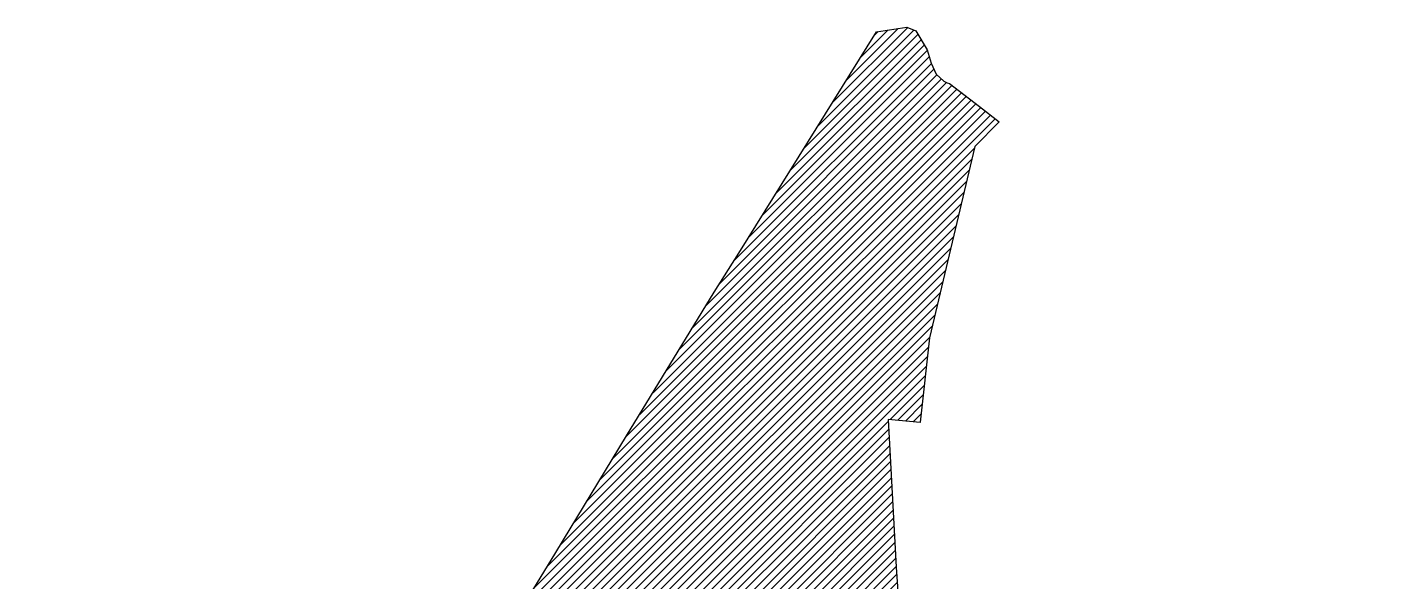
# Model space of a CAD drawing. Extents: x 0 to 28539, y 0 to 9112.
# Drawn here: x 20783 to 22474, y 7357 to 8049 of the extents above; entities that cross this region are included whole.
import ezdxf

# ---------------------------------------------------------------- set-up
doc = ezdxf.new("R2010")
doc.units = 0
doc.header["$LTSCALE"] = 10
doc.header["$MEASUREMENT"] = 0
doc.layers.add('COORDENADAS', color=1, linetype='CONTINUOUS')
doc.layers.add('HOJA', color=8, linetype='CONTINUOUS')

msp = doc.modelspace()

# ---------------------------------------------------------------- hatches: boundary and pattern name
at = {"layer": 'COORDENADAS', "true_color": 0xe60000}
h = msp.add_hatch(dxfattribs=at)
h.set_pattern_fill('LINE', color=1, scale=60, angle=45)
h.set_pattern_definition([(45, (2133.2714, -4e-09), (-5.3033009, 5.3033009), [])])
h.paths.add_polyline_path([(20783.465, 6531.279), (20783.268, 6531.478), (21022.353, 6761.996), (21239.653, 7063.063), (21346.822, 7237.819), (21441.886, 7393.853), (21530.311, 7538.989), (21639.564, 7718.312), (21670.18, 7766.817), (21841.669, 8042.891), (21879.448, 8048.731), (21890.588, 8044.085), (21904.727, 8020.356), (21909.878, 8003.794), (21915.99, 7990.137), (21925.783, 7981.418), (21929.731, 7979.206), (21932.576, 7978.275), (21969.938, 7949.657), (21994.617, 7930.753), (21964.167, 7900.027), (21907.79, 7661.556), (21896.287, 7556.013), (21896.259, 7555.727), (21856.413, 7559.685), (21866.076, 7375.548), (21869.93, 7320.778), (21875.054, 7256.827), (21881.222, 7238.92), (21878.435, 7232.516), (21879.64, 7227.554), (21893.619, 7117.528), (21900.786, 7065.937), (21911.072, 7003.164), (21917.062, 6966.138), (21967.672, 6953.947), (21972.163, 6952.824), (21977.259, 6952.447), (22173.715, 6915.747), (22212.88, 6908.254), (22249.925, 6901.391), (22256.665, 6900.162), (22286.708, 6895.079), (22344.795, 6886.665), (22404.606, 6877.711), (22399.459, 6831.162), (22421.254, 6796.818), (22411.107, 6777.569), (22425.232, 6776.082), (22408.956, 6745.58), (22412.721, 6716.636), (22422.203, 6692.891), (22421.966, 6690.371), (22421.104, 6687.342), (22407.221, 6654.382), (22380.937, 6599.963), (22385.678, 6482.974), (22388.77, 6450.188), (22450.285, 6386.906), (22473.919, 6338.367), (22465.519, 6334.465), (22462.219, 6332.933), (22450.585, 6327.36), (22441.639, 6324.348), (22392.012, 6303.589), (22354.914, 6278.145), (22233.807, 6237.084), (22104.931, 6226.791), (22053.056, 6223.506), (22012.109, 6218.426), (21934.698, 6177.31), (21867.038, 6142.623), (21844.36, 6141.075), (21761.218, 6145.349), (21727.049, 6152.13), (21679.803, 6145.476), (21632.907, 6142.983), (21614.067, 6146.831), (21577.259, 6132.855), (21581.345, 6158.356), (21573.168, 6188.459), (21555.125, 6207.066), (21467.25, 6222.461), (21451.194, 6235.273), (21422.959, 6247.539), (21232.539, 6145.089), (21201.763, 6208.979), (21212.755, 6264.907), (21210.262, 6280.25), (21201.715, 6312.995), (21166.039, 6328.243), (21134.482, 6337.384), (21023.552, 6341.458), (20998.474, 6330.149), (20983.849, 6315.569), (20968.158, 6275.766), (20928.665, 6248.391), (20916.933, 6242.583), (20909.992, 6239.148), (20893.741, 6231.104), (20866.872, 6235.723), (20849.624, 6268.54), (20847.474, 6308.894), (20848.327, 6333.859), (20845.461, 6337.811), (20850.29, 6421.826), (20844.402, 6459.878), (20837.719, 6476.215), (20804.942, 6502.542), (20783.465, 6531.279), (20783.271, 6531.481)])

# ---------------------------------------------------------------- linework, layer by layer
at = {"layer": 'HOJA'}
msp.add_lwpolyline([(21346.822, 7237.819), (21441.886, 7393.853), (21530.311, 7538.989), (21639.564, 7718.312), (21670.18, 7766.817), (21841.669, 8042.891), (21879.448, 8048.731), (21890.588, 8044.085), (21904.727, 8020.356), (21909.878, 8003.794), (21915.99, 7990.137), (21925.783, 7981.418), (21929.731, 7979.206), (21932.576, 7978.275), (21969.938, 7949.657), (21994.617, 7930.753), (21964.167, 7900.027), (21907.79, 7661.556), (21896.287, 7556.013), (21896.259, 7555.727), (21856.413, 7559.685), (21866.076, 7375.548), (21869.93, 7320.778)], dxfattribs=at)

doc.saveas('drawing.dxf')
